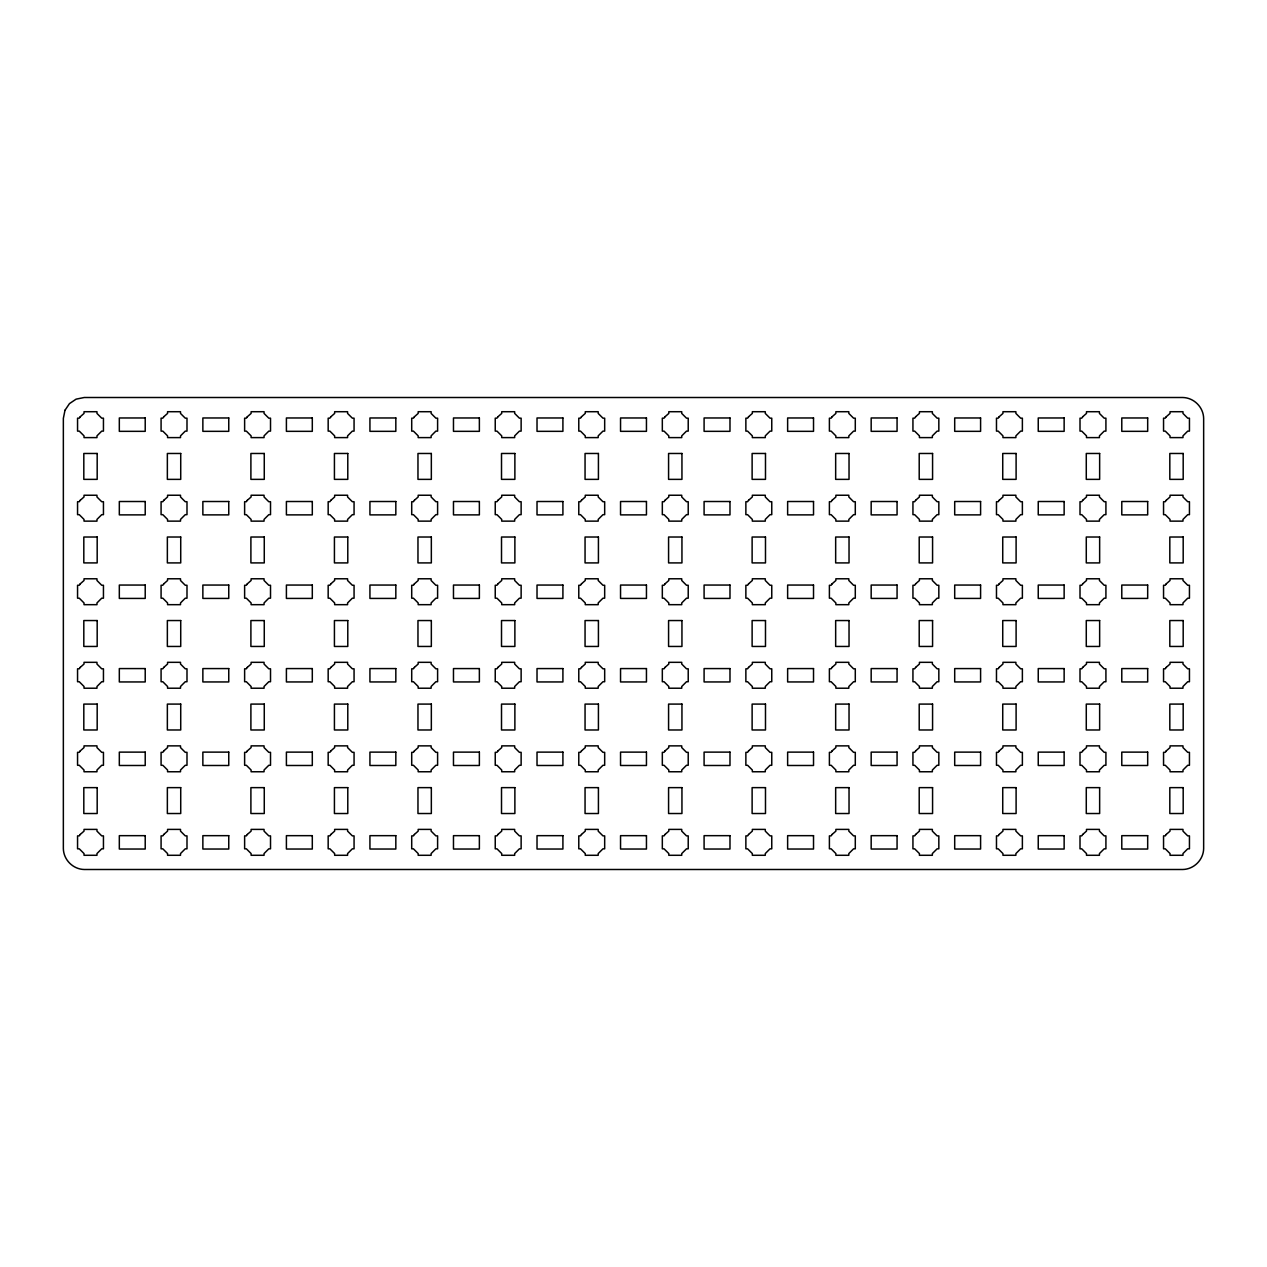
<?xml version="1.0" encoding="UTF-8"?>
<svg xmlns="http://www.w3.org/2000/svg" width="1267" height="1267" viewBox="0 0 1267 1267"><rect width="100%" height="100%" fill="white"/><g stroke="black" fill="none" stroke-linecap="round" stroke-linejoin="round"><path stroke-width="1.5" d="M64.997 410.255L63.35 418.395L63.35 848.605C63.572 859.834 73.011 869.273 84.24 869.495L1182.76 869.495C1193.989 869.273 1203.428 859.834 1203.65 848.605L1203.65 418.395C1203.428 407.166 1193.989 397.727 1182.76 397.505L84.24 397.505L76.099 399.153L69.463 403.619L64.997 410.255M80.233 416.764L79.283 418.173L77.556 418.173L77.556 431.128L79.283 431.128L84.018 435.864L84.018 437.606L96.973 437.606L96.973 435.864L101.708 431.128L103.451 431.128L103.451 418.173L101.708 418.173L96.973 413.438L96.973 411.712L84.018 411.712L84.018 413.438L80.233 416.764M80.233 500.307L79.283 501.716L77.556 501.716L77.556 514.671L79.283 514.671L84.018 519.407L84.018 521.133L96.973 521.133L96.973 519.407L101.708 514.671L103.451 514.671L103.451 501.716L101.708 501.716L96.973 496.981L96.973 495.239L84.018 495.239L84.018 496.981L80.233 500.307M163.76 416.764L162.825 418.173L161.083 418.173L161.083 431.128L162.825 431.128L167.561 435.864L167.561 437.606L180.516 437.606L180.516 435.864L185.251 431.128L186.993 431.128L186.993 418.173L185.251 418.173L180.516 413.438L180.516 411.712L167.561 411.712L167.561 413.438L163.76 416.764M80.233 583.849L79.283 585.259L77.556 585.259L77.556 598.198L79.283 598.198L84.018 602.949L84.018 604.676L96.973 604.676L96.973 602.949L101.708 598.198L103.451 598.198L103.451 585.259L101.708 585.259L96.973 580.508L96.973 578.781L84.018 578.781L84.018 580.508L80.233 583.849M163.76 500.307L162.825 501.716L161.083 501.716L161.083 514.671L162.825 514.671L167.561 519.407L167.561 521.133L180.516 521.133L180.516 519.407L185.251 514.671L186.993 514.671L186.993 501.716L185.251 501.716L180.516 496.981L180.516 495.239L167.561 495.239L167.561 496.981L163.76 500.307M247.303 416.764L246.368 418.173L244.626 418.173L244.626 431.128L246.368 431.128L251.104 435.864L251.104 437.606L264.059 437.606L264.059 435.864L268.794 431.128L270.52 431.128L270.52 418.173L268.794 418.173L264.059 413.438L264.059 411.712L251.104 411.712L251.104 413.438L247.303 416.764M80.233 667.392L79.283 668.802L77.556 668.802L77.556 681.741L79.283 681.741L84.018 686.492L84.018 688.219L96.973 688.219L96.973 686.492L101.708 681.741L103.451 681.741L103.451 668.802L101.708 668.802L96.973 664.051L96.973 662.324L84.018 662.324L84.018 664.051L80.233 667.392M163.76 583.849L162.825 585.259L161.083 585.259L161.083 598.198L162.825 598.198L167.561 602.949L167.561 604.676L180.516 604.676L180.516 602.949L185.251 598.198L186.993 598.198L186.993 585.259L185.251 585.259L180.516 580.508L180.516 578.781L167.561 578.781L167.561 580.508L163.76 583.849M247.303 500.307L246.368 501.716L244.626 501.716L244.626 514.671L246.368 514.671L251.104 519.407L251.104 521.133L264.059 521.133L264.059 519.407L268.794 514.671L270.52 514.671L270.52 501.716L268.794 501.716L264.059 496.981L264.059 495.239L251.104 495.239L251.104 496.981L247.303 500.307M80.233 750.919L79.283 752.329L77.556 752.329L77.556 765.284L79.283 765.284L84.018 770.019L84.018 771.761L96.973 771.761L96.973 770.019L101.708 765.284L103.451 765.284L103.451 752.329L101.708 752.329L96.973 747.593L96.973 745.867L84.018 745.867L84.018 747.593L80.233 750.919M330.845 416.764L329.895 418.173L328.169 418.173L328.169 431.128L329.895 431.128L334.646 435.864L334.646 437.606L347.586 437.606L347.586 435.864L352.337 431.128L354.063 431.128L354.063 418.173L352.337 418.173L347.586 413.438L347.586 411.712L334.646 411.712L334.646 413.438L330.845 416.764M163.76 667.392L162.825 668.802L161.083 668.802L161.083 681.741L162.825 681.741L167.561 686.492L167.561 688.219L180.516 688.219L180.516 686.492L185.251 681.741L186.993 681.741L186.993 668.802L185.251 668.802L180.516 664.051L180.516 662.324L167.561 662.324L167.561 664.051L163.76 667.392M247.303 583.849L246.368 585.259L244.626 585.259L244.626 598.198L246.368 598.198L251.104 602.949L251.104 604.676L264.059 604.676L264.059 602.949L268.794 598.198L270.52 598.198L270.52 585.259L268.794 585.259L264.059 580.508L264.059 578.781L251.104 578.781L251.104 580.508L247.303 583.849M80.233 834.462L79.283 835.872L77.556 835.872L77.556 848.827L79.283 848.827L84.018 853.562L84.018 855.288L96.973 855.288L96.973 853.562L101.708 848.827L103.451 848.827L103.451 835.872L101.708 835.872L96.973 831.136L96.973 829.394L84.018 829.394L84.018 831.136L80.233 834.462M330.845 500.307L329.895 501.716L328.169 501.716L328.169 514.671L329.895 514.671L334.646 519.407L334.646 521.133L347.586 521.133L347.586 519.407L352.337 514.671L354.063 514.671L354.063 501.716L352.337 501.716L347.586 496.981L347.586 495.239L334.646 495.239L334.646 496.981L330.845 500.307M163.76 750.919L162.825 752.329L161.083 752.329L161.083 765.284L162.825 765.284L167.561 770.019L167.561 771.761L180.516 771.761L180.516 770.019L185.251 765.284L186.993 765.284L186.993 752.329L185.251 752.329L180.516 747.593L180.516 745.867L167.561 745.867L167.561 747.593L163.76 750.919M414.388 416.764L413.438 418.173L411.712 418.173L411.712 431.128L413.438 431.128L418.173 435.864L418.173 437.606L431.128 437.606L431.128 435.864L435.864 431.128L437.606 431.128L437.606 418.173L435.864 418.173L431.128 413.438L431.128 411.712L418.173 411.712L418.173 413.438L414.388 416.764M247.303 667.392L246.368 668.802L244.626 668.802L244.626 681.741L246.368 681.741L251.104 686.492L251.104 688.219L264.059 688.219L264.059 686.492L268.794 681.741L270.52 681.741L270.52 668.802L268.794 668.802L264.059 664.051L264.059 662.324L251.104 662.324L251.104 664.051L247.303 667.392M330.845 583.849L329.895 585.259L328.169 585.259L328.169 598.198L329.895 598.198L334.646 602.949L334.646 604.676L347.586 604.676L347.586 602.949L352.337 598.198L354.063 598.198L354.063 585.259L352.337 585.259L347.586 580.508L347.586 578.781L334.646 578.781L334.646 580.508L330.845 583.849M163.76 834.462L162.825 835.872L161.083 835.872L161.083 848.827L162.825 848.827L167.561 853.562L167.561 855.288L180.516 855.288L180.516 853.562L185.251 848.827L186.993 848.827L186.993 835.872L185.251 835.872L180.516 831.136L180.516 829.394L167.561 829.394L167.561 831.136L163.76 834.462M414.388 500.307L413.438 501.716L411.712 501.716L411.712 514.671L413.438 514.671L418.173 519.407L418.173 521.133L431.128 521.133L431.128 519.407L435.864 514.671L437.606 514.671L437.606 501.716L435.864 501.716L431.128 496.981L431.128 495.239L418.173 495.239L418.173 496.981L414.388 500.307M247.303 750.919L246.368 752.329L244.626 752.329L244.626 765.284L246.368 765.284L251.104 770.019L251.104 771.761L264.059 771.761L264.059 770.019L268.794 765.284L270.52 765.284L270.52 752.329L268.794 752.329L264.059 747.593L264.059 745.867L251.104 745.867L251.104 747.593L247.303 750.919M497.915 416.764L496.981 418.173L495.239 418.173L495.239 431.128L496.981 431.128L501.716 435.864L501.716 437.606L514.671 437.606L514.671 435.864L519.407 431.128L521.133 431.128L521.133 418.173L519.407 418.173L514.671 413.438L514.671 411.712L501.716 411.712L501.716 413.438L497.915 416.764M330.845 667.392L329.895 668.802L328.169 668.802L328.169 681.741L329.895 681.741L334.646 686.492L334.646 688.219L347.586 688.219L347.586 686.492L352.337 681.741L354.063 681.741L354.063 668.802L352.337 668.802L347.586 664.051L347.586 662.324L334.646 662.324L334.646 664.051L330.845 667.392M414.388 583.849L413.438 585.259L411.712 585.259L411.712 598.198L413.438 598.198L418.173 602.949L418.173 604.676L431.128 604.676L431.128 602.949L435.864 598.198L437.606 598.198L437.606 585.259L435.864 585.259L431.128 580.508L431.128 578.781L418.173 578.781L418.173 580.508L414.388 583.849M247.303 834.462L246.368 835.872L244.626 835.872L244.626 848.827L246.368 848.827L251.104 853.562L251.104 855.288L264.059 855.288L264.059 853.562L268.794 848.827L270.52 848.827L270.52 835.872L268.794 835.872L264.059 831.136L264.059 829.394L251.104 829.394L251.104 831.136L247.303 834.462M497.915 500.307L496.981 501.716L495.239 501.716L495.239 514.671L496.981 514.671L501.716 519.407L501.716 521.133L514.671 521.133L514.671 519.407L519.407 514.671L521.133 514.671L521.133 501.716L519.407 501.716L514.671 496.981L514.671 495.239L501.716 495.239L501.716 496.981L497.915 500.307M330.845 750.919L329.895 752.329L328.169 752.329L328.169 765.284L329.895 765.284L334.646 770.019L334.646 771.761L347.586 771.761L347.586 770.019L352.337 765.284L354.063 765.284L354.063 752.329L352.337 752.329L347.586 747.593L347.586 745.867L334.646 745.867L334.646 747.593L330.845 750.919M581.458 416.764L580.508 418.173L578.781 418.173L578.781 431.128L580.508 431.128L585.259 435.864L585.259 437.606L598.198 437.606L598.198 435.864L602.949 431.128L604.676 431.128L604.676 418.173L602.949 418.173L598.198 413.438L598.198 411.712L585.259 411.712L585.259 413.438L581.458 416.764M414.388 667.392L413.438 668.802L411.712 668.802L411.712 681.741L413.438 681.741L418.173 686.492L418.173 688.219L431.128 688.219L431.128 686.492L435.864 681.741L437.606 681.741L437.606 668.802L435.864 668.802L431.128 664.051L431.128 662.324L418.173 662.324L418.173 664.051L414.388 667.392M497.915 583.849L496.981 585.259L495.239 585.259L495.239 598.198L496.981 598.198L501.716 602.949L501.716 604.676L514.671 604.676L514.671 602.949L519.407 598.198L521.133 598.198L521.133 585.259L519.407 585.259L514.671 580.508L514.671 578.781L501.716 578.781L501.716 580.508L497.915 583.849M330.845 834.462L329.895 835.872L328.169 835.872L328.169 848.827L329.895 848.827L334.646 853.562L334.646 855.288L347.586 855.288L347.586 853.562L352.337 848.827L354.063 848.827L354.063 835.872L352.337 835.872L347.586 831.136L347.586 829.394L334.646 829.394L334.646 831.136L330.845 834.462M581.458 500.307L580.508 501.716L578.781 501.716L578.781 514.671L580.508 514.671L585.259 519.407L585.259 521.133L598.198 521.133L598.198 519.407L602.949 514.671L604.676 514.671L604.676 501.716L602.949 501.716L598.198 496.981L598.198 495.239L585.259 495.239L585.259 496.981L581.458 500.307M414.388 750.919L413.438 752.329L411.712 752.329L411.712 765.284L413.438 765.284L418.173 770.019L418.173 771.761L431.128 771.761L431.128 770.019L435.864 765.284L437.606 765.284L437.606 752.329L435.864 752.329L431.128 747.593L431.128 745.867L418.173 745.867L418.173 747.593L414.388 750.919M665.001 416.764L664.051 418.173L662.324 418.173L662.324 431.128L664.051 431.128L668.802 435.864L668.802 437.606L681.741 437.606L681.741 435.864L686.492 431.128L688.219 431.128L688.219 418.173L686.492 418.173L681.741 413.438L681.741 411.712L668.802 411.712L668.802 413.438L665.001 416.764M497.915 667.392L496.981 668.802L495.239 668.802L495.239 681.741L496.981 681.741L501.716 686.492L501.716 688.219L514.671 688.219L514.671 686.492L519.407 681.741L521.133 681.741L521.133 668.802L519.407 668.802L514.671 664.051L514.671 662.324L501.716 662.324L501.716 664.051L497.915 667.392M581.458 583.849L580.508 585.259L578.781 585.259L578.781 598.198L580.508 598.198L585.259 602.949L585.259 604.676L598.198 604.676L598.198 602.949L602.949 598.198L604.676 598.198L604.676 585.259L602.949 585.259L598.198 580.508L598.198 578.781L585.259 578.781L585.259 580.508L581.458 583.849M414.388 834.462L413.438 835.872L411.712 835.872L411.712 848.827L413.438 848.827L418.173 853.562L418.173 855.288L431.128 855.288L431.128 853.562L435.864 848.827L437.606 848.827L437.606 835.872L435.864 835.872L431.128 831.136L431.128 829.394L418.173 829.394L418.173 831.136L414.388 834.462M665.001 500.307L664.051 501.716L662.324 501.716L662.324 514.671L664.051 514.671L668.802 519.407L668.802 521.133L681.741 521.133L681.741 519.407L686.492 514.671L688.219 514.671L688.219 501.716L686.492 501.716L681.741 496.981L681.741 495.239L668.802 495.239L668.802 496.981L665.001 500.307M497.915 750.919L496.981 752.329L495.239 752.329L495.239 765.284L496.981 765.284L501.716 770.019L501.716 771.761L514.671 771.761L514.671 770.019L519.407 765.284L521.133 765.284L521.133 752.329L519.407 752.329L514.671 747.593L514.671 745.867L501.716 745.867L501.716 747.593L497.915 750.919M748.544 416.764L747.593 418.173L745.867 418.173L745.867 431.128L747.593 431.128L752.329 435.864L752.329 437.606L765.284 437.606L765.284 435.864L770.019 431.128L771.761 431.128L771.761 418.173L770.019 418.173L765.284 413.438L765.284 411.712L752.329 411.712L752.329 413.438L748.544 416.764M581.458 667.392L580.508 668.802L578.781 668.802L578.781 681.741L580.508 681.741L585.259 686.492L585.259 688.219L598.198 688.219L598.198 686.492L602.949 681.741L604.676 681.741L604.676 668.802L602.949 668.802L598.198 664.051L598.198 662.324L585.259 662.324L585.259 664.051L581.458 667.392M665.001 583.849L664.051 585.259L662.324 585.259L662.324 598.198L664.051 598.198L668.802 602.949L668.802 604.676L681.741 604.676L681.741 602.949L686.492 598.198L688.219 598.198L688.219 585.259L686.492 585.259L681.741 580.508L681.741 578.781L668.802 578.781L668.802 580.508L665.001 583.849M497.915 834.462L496.981 835.872L495.239 835.872L495.239 848.827L496.981 848.827L501.716 853.562L501.716 855.288L514.671 855.288L514.671 853.562L519.407 848.827L521.133 848.827L521.133 835.872L519.407 835.872L514.671 831.136L514.671 829.394L501.716 829.394L501.716 831.136L497.915 834.462M748.544 500.307L747.593 501.716L745.867 501.716L745.867 514.671L747.593 514.671L752.329 519.407L752.329 521.133L765.284 521.133L765.284 519.407L770.019 514.671L771.761 514.671L771.761 501.716L770.019 501.716L765.284 496.981L765.284 495.239L752.329 495.239L752.329 496.981L748.544 500.307M581.458 750.919L580.508 752.329L578.781 752.329L578.781 765.284L580.508 765.284L585.259 770.019L585.259 771.761L598.198 771.761L598.198 770.019L602.949 765.284L604.676 765.284L604.676 752.329L602.949 752.329L598.198 747.593L598.198 745.867L585.259 745.867L585.259 747.593L581.458 750.919M832.071 416.764L831.136 418.173L829.394 418.173L829.394 431.128L831.136 431.128L835.872 435.864L835.872 437.606L848.827 437.606L848.827 435.864L853.562 431.128L855.288 431.128L855.288 418.173L853.562 418.173L848.827 413.438L848.827 411.712L835.872 411.712L835.872 413.438L832.071 416.764M665.001 667.392L664.051 668.802L662.324 668.802L662.324 681.741L664.051 681.741L668.802 686.492L668.802 688.219L681.741 688.219L681.741 686.492L686.492 681.741L688.219 681.741L688.219 668.802L686.492 668.802L681.741 664.051L681.741 662.324L668.802 662.324L668.802 664.051L665.001 667.392M748.544 583.849L747.593 585.259L745.867 585.259L745.867 598.198L747.593 598.198L752.329 602.949L752.329 604.676L765.284 604.676L765.284 602.949L770.019 598.198L771.761 598.198L771.761 585.259L770.019 585.259L765.284 580.508L765.284 578.781L752.329 578.781L752.329 580.508L748.544 583.849M581.458 834.462L580.508 835.872L578.781 835.872L578.781 848.827L580.508 848.827L585.259 853.562L585.259 855.288L598.198 855.288L598.198 853.562L602.949 848.827L604.676 848.827L604.676 835.872L602.949 835.872L598.198 831.136L598.198 829.394L585.259 829.394L585.259 831.136L581.458 834.462M832.071 500.307L831.136 501.716L829.394 501.716L829.394 514.671L831.136 514.671L835.872 519.407L835.872 521.133L848.827 521.133L848.827 519.407L853.562 514.671L855.288 514.671L855.288 501.716L853.562 501.716L848.827 496.981L848.827 495.239L835.872 495.239L835.872 496.981L832.071 500.307M665.001 750.919L664.051 752.329L662.324 752.329L662.324 765.284L664.051 765.284L668.802 770.019L668.802 771.761L681.741 771.761L681.741 770.019L686.492 765.284L688.219 765.284L688.219 752.329L686.492 752.329L681.741 747.593L681.741 745.867L668.802 745.867L668.802 747.593L665.001 750.919M915.613 416.764L914.663 418.173L912.937 418.173L912.937 431.128L914.663 431.128L919.414 435.864L919.414 437.606L932.354 437.606L932.354 435.864L937.105 431.128L938.831 431.128L938.831 418.173L937.105 418.173L932.354 413.438L932.354 411.712L919.414 411.712L919.414 413.438L915.613 416.764M748.544 667.392L747.593 668.802L745.867 668.802L745.867 681.741L747.593 681.741L752.329 686.492L752.329 688.219L765.284 688.219L765.284 686.492L770.019 681.741L771.761 681.741L771.761 668.802L770.019 668.802L765.284 664.051L765.284 662.324L752.329 662.324L752.329 664.051L748.544 667.392M832.071 583.849L831.136 585.259L829.394 585.259L829.394 598.198L831.136 598.198L835.872 602.949L835.872 604.676L848.827 604.676L848.827 602.949L853.562 598.198L855.288 598.198L855.288 585.259L853.562 585.259L848.827 580.508L848.827 578.781L835.872 578.781L835.872 580.508L832.071 583.849M665.001 834.462L664.051 835.872L662.324 835.872L662.324 848.827L664.051 848.827L668.802 853.562L668.802 855.288L681.741 855.288L681.741 853.562L686.492 848.827L688.219 848.827L688.219 835.872L686.492 835.872L681.741 831.136L681.741 829.394L668.802 829.394L668.802 831.136L665.001 834.462M915.613 500.307L914.663 501.716L912.937 501.716L912.937 514.671L914.663 514.671L919.414 519.407L919.414 521.133L932.354 521.133L932.354 519.407L937.105 514.671L938.831 514.671L938.831 501.716L937.105 501.716L932.354 496.981L932.354 495.239L919.414 495.239L919.414 496.981L915.613 500.307M748.544 750.919L747.593 752.329L745.867 752.329L745.867 765.284L747.593 765.284L752.329 770.019L752.329 771.761L765.284 771.761L765.284 770.019L770.019 765.284L771.761 765.284L771.761 752.329L770.019 752.329L765.284 747.593L765.284 745.867L752.329 745.867L752.329 747.593L748.544 750.919M999.156 416.764L998.206 418.173L996.48 418.173L996.48 431.128L998.206 431.128L1002.941 435.864L1002.941 437.606L1015.896 437.606L1015.896 435.864L1020.632 431.128L1022.374 431.128L1022.374 418.173L1020.632 418.173L1015.896 413.438L1015.896 411.712L1002.941 411.712L1002.941 413.438L999.156 416.764M832.071 667.392L831.136 668.802L829.394 668.802L829.394 681.741L831.136 681.741L835.872 686.492L835.872 688.219L848.827 688.219L848.827 686.492L853.562 681.741L855.288 681.741L855.288 668.802L853.562 668.802L848.827 664.051L848.827 662.324L835.872 662.324L835.872 664.051L832.071 667.392M915.613 583.849L914.663 585.259L912.937 585.259L912.937 598.198L914.663 598.198L919.414 602.949L919.414 604.676L932.354 604.676L932.354 602.949L937.105 598.198L938.831 598.198L938.831 585.259L937.105 585.259L932.354 580.508L932.354 578.781L919.414 578.781L919.414 580.508L915.613 583.849M748.544 834.462L747.593 835.872L745.867 835.872L745.867 848.827L747.593 848.827L752.329 853.562L752.329 855.288L765.284 855.288L765.284 853.562L770.019 848.827L771.761 848.827L771.761 835.872L770.019 835.872L765.284 831.136L765.284 829.394L752.329 829.394L752.329 831.136L748.544 834.462M999.156 500.307L998.206 501.716L996.48 501.716L996.48 514.671L998.206 514.671L1002.941 519.407L1002.941 521.133L1015.896 521.133L1015.896 519.407L1020.632 514.671L1022.374 514.671L1022.374 501.716L1020.632 501.716L1015.896 496.981L1015.896 495.239L1002.941 495.239L1002.941 496.981L999.156 500.307M832.071 750.919L831.136 752.329L829.394 752.329L829.394 765.284L831.136 765.284L835.872 770.019L835.872 771.761L848.827 771.761L848.827 770.019L853.562 765.284L855.288 765.284L855.288 752.329L853.562 752.329L848.827 747.593L848.827 745.867L835.872 745.867L835.872 747.593L832.071 750.919M1082.683 416.764L1081.749 418.173L1080.007 418.173L1080.007 431.128L1081.749 431.128L1086.484 435.864L1086.484 437.606L1099.439 437.606L1099.439 435.864L1104.175 431.128L1105.917 431.128L1105.917 418.173L1104.175 418.173L1099.439 413.438L1099.439 411.712L1086.484 411.712L1086.484 413.438L1082.683 416.764M915.613 667.392L914.663 668.802L912.937 668.802L912.937 681.741L914.663 681.741L919.414 686.492L919.414 688.219L932.354 688.219L932.354 686.492L937.105 681.741L938.831 681.741L938.831 668.802L937.105 668.802L932.354 664.051L932.354 662.324L919.414 662.324L919.414 664.051L915.613 667.392M999.156 583.849L998.206 585.259L996.48 585.259L996.48 598.198L998.206 598.198L1002.941 602.949L1002.941 604.676L1015.896 604.676L1015.896 602.949L1020.632 598.198L1022.374 598.198L1022.374 585.259L1020.632 585.259L1015.896 580.508L1015.896 578.781L1002.941 578.781L1002.941 580.508L999.156 583.849M832.071 834.462L831.136 835.872L829.394 835.872L829.394 848.827L831.136 848.827L835.872 853.562L835.872 855.288L848.827 855.288L848.827 853.562L853.562 848.827L855.288 848.827L855.288 835.872L853.562 835.872L848.827 831.136L848.827 829.394L835.872 829.394L835.872 831.136L832.071 834.462M1082.683 500.307L1081.749 501.716L1080.007 501.716L1080.007 514.671L1081.749 514.671L1086.484 519.407L1086.484 521.133L1099.439 521.133L1099.439 519.407L1104.175 514.671L1105.917 514.671L1105.917 501.716L1104.175 501.716L1099.439 496.981L1099.439 495.239L1086.484 495.239L1086.484 496.981L1082.683 500.307M915.613 750.919L914.663 752.329L912.937 752.329L912.937 765.284L914.663 765.284L919.414 770.019L919.414 771.761L932.354 771.761L932.354 770.019L937.105 765.284L938.831 765.284L938.831 752.329L937.105 752.329L932.354 747.593L932.354 745.867L919.414 745.867L919.414 747.593L915.613 750.919M1166.226 416.764L1165.292 418.173L1163.549 418.173L1163.549 431.128L1165.292 431.128L1170.027 435.864L1170.027 437.606L1182.982 437.606L1182.982 435.864L1187.717 431.128L1189.444 431.128L1189.444 418.173L1187.717 418.173L1182.982 413.438L1182.982 411.712L1170.027 411.712L1170.027 413.438L1166.226 416.764M999.156 667.392L998.206 668.802L996.48 668.802L996.48 681.741L998.206 681.741L1002.941 686.492L1002.941 688.219L1015.896 688.219L1015.896 686.492L1020.632 681.741L1022.374 681.741L1022.374 668.802L1020.632 668.802L1015.896 664.051L1015.896 662.324L1002.941 662.324L1002.941 664.051L999.156 667.392M1082.683 583.849L1081.749 585.259L1080.007 585.259L1080.007 598.198L1081.749 598.198L1086.484 602.949L1086.484 604.676L1099.439 604.676L1099.439 602.949L1104.175 598.198L1105.917 598.198L1105.917 585.259L1104.175 585.259L1099.439 580.508L1099.439 578.781L1086.484 578.781L1086.484 580.508L1082.683 583.849M915.613 834.462L914.663 835.872L912.937 835.872L912.937 848.827L914.663 848.827L919.414 853.562L919.414 855.288L932.354 855.288L932.354 853.562L937.105 848.827L938.831 848.827L938.831 835.872L937.105 835.872L932.354 831.136L932.354 829.394L919.414 829.394L919.414 831.136L915.613 834.462M1166.226 500.307L1165.292 501.716L1163.549 501.716L1163.549 514.671L1165.292 514.671L1170.027 519.407L1170.027 521.133L1182.982 521.133L1182.982 519.407L1187.717 514.671L1189.444 514.671L1189.444 501.716L1187.717 501.716L1182.982 496.981L1182.982 495.239L1170.027 495.239L1170.027 496.981L1166.226 500.307M999.156 750.919L998.206 752.329L996.48 752.329L996.48 765.284L998.206 765.284L1002.941 770.019L1002.941 771.761L1015.896 771.761L1015.896 770.019L1020.632 765.284L1022.374 765.284L1022.374 752.329L1020.632 752.329L1015.896 747.593L1015.896 745.867L1002.941 745.867L1002.941 747.593L999.156 750.919M1082.683 667.392L1081.749 668.802L1080.007 668.802L1080.007 681.741L1081.749 681.741L1086.484 686.492L1086.484 688.219L1099.439 688.219L1099.439 686.492L1104.175 681.741L1105.917 681.741L1105.917 668.802L1104.175 668.802L1099.439 664.051L1099.439 662.324L1086.484 662.324L1086.484 664.051L1082.683 667.392M1166.226 583.849L1165.292 585.259L1163.549 585.259L1163.549 598.198L1165.292 598.198L1170.027 602.949L1170.027 604.676L1182.982 604.676L1182.982 602.949L1187.717 598.198L1189.444 598.198L1189.444 585.259L1187.717 585.259L1182.982 580.508L1182.982 578.781L1170.027 578.781L1170.027 580.508L1166.226 583.849M999.156 834.462L998.206 835.872L996.48 835.872L996.48 848.827L998.206 848.827L1002.941 853.562L1002.941 855.288L1015.896 855.288L1015.896 853.562L1020.632 848.827L1022.374 848.827L1022.374 835.872L1020.632 835.872L1015.896 831.136L1015.896 829.394L1002.941 829.394L1002.941 831.136L999.156 834.462M1082.683 750.919L1081.749 752.329L1080.007 752.329L1080.007 765.284L1081.749 765.284L1086.484 770.019L1086.484 771.761L1099.439 771.761L1099.439 770.019L1104.175 765.284L1105.917 765.284L1105.917 752.329L1104.175 752.329L1099.439 747.593L1099.439 745.867L1086.484 745.867L1086.484 747.593L1082.683 750.919M1166.226 667.392L1165.292 668.802L1163.549 668.802L1163.549 681.741L1165.292 681.741L1170.027 686.492L1170.027 688.219L1182.982 688.219L1182.982 686.492L1187.717 681.741L1189.444 681.741L1189.444 668.802L1187.717 668.802L1182.982 664.051L1182.982 662.324L1170.027 662.324L1170.027 664.051L1166.226 667.392M1082.683 834.462L1081.749 835.872L1080.007 835.872L1080.007 848.827L1081.749 848.827L1086.484 853.562L1086.484 855.288L1099.439 855.288L1099.439 853.562L1104.175 848.827L1105.917 848.827L1105.917 835.872L1104.175 835.872L1099.439 831.136L1099.439 829.394L1086.484 829.394L1086.484 831.136L1082.683 834.462M1166.226 750.919L1165.292 752.329L1163.549 752.329L1163.549 765.284L1165.292 765.284L1170.027 770.019L1170.027 771.761L1182.982 771.761L1182.982 770.019L1187.717 765.284L1189.444 765.284L1189.444 752.329L1187.717 752.329L1182.982 747.593L1182.982 745.867L1170.027 745.867L1170.027 747.593L1166.226 750.919M1166.226 834.462L1165.292 835.872L1163.549 835.872L1163.549 848.827L1165.292 848.827L1170.027 853.562L1170.027 855.288L1182.982 855.288L1182.982 853.562L1187.717 848.827L1189.444 848.827L1189.444 835.872L1187.717 835.872L1182.982 831.136L1182.982 829.394L1170.027 829.394L1170.027 831.136L1166.226 834.462M145.214 417.967L119.32 417.967L119.32 431.334L145.214 431.334L145.214 417.967M228.757 417.967L202.863 417.967L202.863 431.334L228.757 431.334L228.757 417.967M312.3 417.967L286.405 417.967L286.405 431.334L312.3 431.334L312.3 417.967M395.827 417.967L369.932 417.967L369.932 431.334L395.827 431.334L395.827 417.967M479.369 417.967L453.475 417.967L453.475 431.334L479.369 431.334L479.369 417.967M562.912 417.967L537.018 417.967L537.018 431.334L562.912 431.334L562.912 417.967M646.455 417.967L620.545 417.967L620.545 431.334L646.455 431.334L646.455 417.967M729.982 417.967L704.088 417.967L704.088 431.334L729.982 431.334L729.982 417.967M813.525 417.967L787.631 417.967L787.631 431.334L813.525 431.334L813.525 417.967M897.068 417.967L871.173 417.967L871.173 431.334L897.068 431.334L897.068 417.967M980.595 417.967L954.7 417.967L954.7 431.334L980.595 431.334L980.595 417.967M1064.137 417.967L1038.243 417.967L1038.243 431.334L1064.137 431.334L1064.137 417.967M1147.68 417.967L1121.786 417.967L1121.786 431.334L1147.68 431.334L1147.68 417.967M97.179 453.475L83.812 453.475L83.812 479.369L97.179 479.369L97.179 453.475M180.722 453.475L167.355 453.475L167.355 479.369L180.722 479.369L180.722 453.475M264.265 453.475L250.898 453.475L250.898 479.369L264.265 479.369L264.265 453.475M347.791 453.475L334.425 453.475L334.425 479.369L347.791 479.369L347.791 453.475M431.334 453.475L417.967 453.475L417.967 479.369L431.334 479.369L431.334 453.475M514.877 453.475L501.51 453.475L501.51 479.369L514.877 479.369L514.877 453.475M598.42 453.475L585.053 453.475L585.053 479.369L598.42 479.369L598.42 453.475M681.947 453.475L668.58 453.475L668.58 479.369L681.947 479.369L681.947 453.475M765.49 453.475L752.123 453.475L752.123 479.369L765.49 479.369L765.49 453.475M849.033 453.475L835.666 453.475L835.666 479.369L849.033 479.369L849.033 453.475M932.575 453.475L919.208 453.475L919.208 479.369L932.575 479.369L932.575 453.475M1016.102 453.475L1002.735 453.475L1002.735 479.369L1016.102 479.369L1016.102 453.475M1099.645 453.475L1086.278 453.475L1086.278 479.369L1099.645 479.369L1099.645 453.475M1183.188 453.475L1169.821 453.475L1169.821 479.369L1183.188 479.369L1183.188 453.475M145.214 501.51L119.32 501.51L119.32 514.877L145.214 514.877L145.214 501.51M228.757 501.51L202.863 501.51L202.863 514.877L228.757 514.877L228.757 501.51M312.3 501.51L286.405 501.51L286.405 514.877L312.3 514.877L312.3 501.51M395.827 501.51L369.932 501.51L369.932 514.877L395.827 514.877L395.827 501.51M479.369 501.51L453.475 501.51L453.475 514.877L479.369 514.877L479.369 501.51M562.912 501.51L537.018 501.51L537.018 514.877L562.912 514.877L562.912 501.51M646.455 501.51L620.545 501.51L620.545 514.877L646.455 514.877L646.455 501.51M729.982 501.51L704.088 501.51L704.088 514.877L729.982 514.877L729.982 501.51M813.525 501.51L787.631 501.51L787.631 514.877L813.525 514.877L813.525 501.51M897.068 501.51L871.173 501.51L871.173 514.877L897.068 514.877L897.068 501.51M980.595 501.51L954.7 501.51L954.7 514.877L980.595 514.877L980.595 501.51M1064.137 501.51L1038.243 501.51L1038.243 514.877L1064.137 514.877L1064.137 501.51M1147.68 501.51L1121.786 501.51L1121.786 514.877L1147.68 514.877L1147.68 501.51M97.179 537.018L83.812 537.018L83.812 562.912L97.179 562.912L97.179 537.018M180.722 537.018L167.355 537.018L167.355 562.912L180.722 562.912L180.722 537.018M264.265 537.018L250.898 537.018L250.898 562.912L264.265 562.912L264.265 537.018M347.791 537.018L334.425 537.018L334.425 562.912L347.791 562.912L347.791 537.018M431.334 537.018L417.967 537.018L417.967 562.912L431.334 562.912L431.334 537.018M514.877 537.018L501.51 537.018L501.51 562.912L514.877 562.912L514.877 537.018M598.42 537.018L585.053 537.018L585.053 562.912L598.42 562.912L598.42 537.018M681.947 537.018L668.58 537.018L668.58 562.912L681.947 562.912L681.947 537.018M765.49 537.018L752.123 537.018L752.123 562.912L765.49 562.912L765.49 537.018M849.033 537.018L835.666 537.018L835.666 562.912L849.033 562.912L849.033 537.018M932.575 537.018L919.208 537.018L919.208 562.912L932.575 562.912L932.575 537.018M1016.102 537.018L1002.735 537.018L1002.735 562.912L1016.102 562.912L1016.102 537.018M1099.645 537.018L1086.278 537.018L1086.278 562.912L1099.645 562.912L1099.645 537.018M1183.188 537.018L1169.821 537.018L1169.821 562.912L1183.188 562.912L1183.188 537.018M145.214 585.053L119.32 585.053L119.32 598.42L145.214 598.42L145.214 585.053M228.757 585.053L202.863 585.053L202.863 598.42L228.757 598.42L228.757 585.053M312.3 585.053L286.405 585.053L286.405 598.42L312.3 598.42L312.3 585.053M395.827 585.053L369.932 585.053L369.932 598.42L395.827 598.42L395.827 585.053M479.369 585.053L453.475 585.053L453.475 598.42L479.369 598.42L479.369 585.053M562.912 585.053L537.018 585.053L537.018 598.42L562.912 598.42L562.912 585.053M646.455 585.053L620.545 585.053L620.545 598.42L646.455 598.42L646.455 585.053M729.982 585.053L704.088 585.053L704.088 598.42L729.982 598.42L729.982 585.053M813.525 585.053L787.631 585.053L787.631 598.42L813.525 598.42L813.525 585.053M897.068 585.053L871.173 585.053L871.173 598.42L897.068 598.42L897.068 585.053M980.595 585.053L954.7 585.053L954.7 598.42L980.595 598.42L980.595 585.053M1064.137 585.053L1038.243 585.053L1038.243 598.42L1064.137 598.42L1064.137 585.053M1147.68 585.053L1121.786 585.053L1121.786 598.42L1147.68 598.42L1147.68 585.053M97.179 620.545L83.812 620.545L83.812 646.455L97.179 646.455L97.179 620.545M180.722 620.545L167.355 620.545L167.355 646.455L180.722 646.455L180.722 620.545M264.265 620.545L250.898 620.545L250.898 646.455L264.265 646.455L264.265 620.545M347.791 620.545L334.425 620.545L334.425 646.455L347.791 646.455L347.791 620.545M431.334 620.545L417.967 620.545L417.967 646.455L431.334 646.455L431.334 620.545M514.877 620.545L501.51 620.545L501.51 646.455L514.877 646.455L514.877 620.545M598.42 620.545L585.053 620.545L585.053 646.455L598.42 646.455L598.42 620.545M681.947 620.545L668.58 620.545L668.58 646.455L681.947 646.455L681.947 620.545M765.49 620.545L752.123 620.545L752.123 646.455L765.49 646.455L765.49 620.545M849.033 620.545L835.666 620.545L835.666 646.455L849.033 646.455L849.033 620.545M932.575 620.545L919.208 620.545L919.208 646.455L932.575 646.455L932.575 620.545M1016.102 620.545L1002.735 620.545L1002.735 646.455L1016.102 646.455L1016.102 620.545M1099.645 620.545L1086.278 620.545L1086.278 646.455L1099.645 646.455L1099.645 620.545M1183.188 620.545L1169.821 620.545L1169.821 646.455L1183.188 646.455L1183.188 620.545M145.214 668.58L119.32 668.58L119.32 681.947L145.214 681.947L145.214 668.58M228.757 668.58L202.863 668.58L202.863 681.947L228.757 681.947L228.757 668.58M312.3 668.58L286.405 668.58L286.405 681.947L312.3 681.947L312.3 668.58M395.827 668.58L369.932 668.58L369.932 681.947L395.827 681.947L395.827 668.58M479.369 668.58L453.475 668.58L453.475 681.947L479.369 681.947L479.369 668.58M562.912 668.58L537.018 668.58L537.018 681.947L562.912 681.947L562.912 668.58M646.455 668.58L620.545 668.58L620.545 681.947L646.455 681.947L646.455 668.58M729.982 668.58L704.088 668.58L704.088 681.947L729.982 681.947L729.982 668.58M813.525 668.58L787.631 668.58L787.631 681.947L813.525 681.947L813.525 668.58M897.068 668.58L871.173 668.58L871.173 681.947L897.068 681.947L897.068 668.58M980.595 668.58L954.7 668.58L954.7 681.947L980.595 681.947L980.595 668.58M1064.137 668.58L1038.243 668.58L1038.243 681.947L1064.137 681.947L1064.137 668.58M1147.68 668.58L1121.786 668.58L1121.786 681.947L1147.68 681.947L1147.68 668.58M97.179 704.088L83.812 704.088L83.812 729.982L97.179 729.982L97.179 704.088M180.722 704.088L167.355 704.088L167.355 729.982L180.722 729.982L180.722 704.088M264.265 704.088L250.898 704.088L250.898 729.982L264.265 729.982L264.265 704.088M347.791 704.088L334.425 704.088L334.425 729.982L347.791 729.982L347.791 704.088M431.334 704.088L417.967 704.088L417.967 729.982L431.334 729.982L431.334 704.088M514.877 704.088L501.51 704.088L501.51 729.982L514.877 729.982L514.877 704.088M598.42 704.088L585.053 704.088L585.053 729.982L598.42 729.982L598.42 704.088M681.947 704.088L668.58 704.088L668.58 729.982L681.947 729.982L681.947 704.088M765.49 704.088L752.123 704.088L752.123 729.982L765.49 729.982L765.49 704.088M849.033 704.088L835.666 704.088L835.666 729.982L849.033 729.982L849.033 704.088M932.575 704.088L919.208 704.088L919.208 729.982L932.575 729.982L932.575 704.088M1016.102 704.088L1002.735 704.088L1002.735 729.982L1016.102 729.982L1016.102 704.088M1099.645 704.088L1086.278 704.088L1086.278 729.982L1099.645 729.982L1099.645 704.088M1183.188 704.088L1169.821 704.088L1169.821 729.982L1183.188 729.982L1183.188 704.088M145.214 752.123L119.32 752.123L119.32 765.49L145.214 765.49L145.214 752.123M228.757 752.123L202.863 752.123L202.863 765.49L228.757 765.49L228.757 752.123M312.3 752.123L286.405 752.123L286.405 765.49L312.3 765.49L312.3 752.123M395.827 752.123L369.932 752.123L369.932 765.49L395.827 765.49L395.827 752.123M479.369 752.123L453.475 752.123L453.475 765.49L479.369 765.49L479.369 752.123M562.912 752.123L537.018 752.123L537.018 765.49L562.912 765.49L562.912 752.123M646.455 752.123L620.545 752.123L620.545 765.49L646.455 765.49L646.455 752.123M729.982 752.123L704.088 752.123L704.088 765.49L729.982 765.49L729.982 752.123M813.525 752.123L787.631 752.123L787.631 765.49L813.525 765.49L813.525 752.123M897.068 752.123L871.173 752.123L871.173 765.49L897.068 765.49L897.068 752.123M980.595 752.123L954.7 752.123L954.7 765.49L980.595 765.49L980.595 752.123M1064.137 752.123L1038.243 752.123L1038.243 765.49L1064.137 765.49L1064.137 752.123M1147.68 752.123L1121.786 752.123L1121.786 765.49L1147.68 765.49L1147.68 752.123M97.179 787.631L83.812 787.631L83.812 813.525L97.179 813.525L97.179 787.631M180.722 787.631L167.355 787.631L167.355 813.525L180.722 813.525L180.722 787.631M264.265 787.631L250.898 787.631L250.898 813.525L264.265 813.525L264.265 787.631M347.791 787.631L334.425 787.631L334.425 813.525L347.791 813.525L347.791 787.631M431.334 787.631L417.967 787.631L417.967 813.525L431.334 813.525L431.334 787.631M514.877 787.631L501.51 787.631L501.51 813.525L514.877 813.525L514.877 787.631M598.42 787.631L585.053 787.631L585.053 813.525L598.42 813.525L598.42 787.631M681.947 787.631L668.58 787.631L668.58 813.525L681.947 813.525L681.947 787.631M765.49 787.631L752.123 787.631L752.123 813.525L765.49 813.525L765.49 787.631M849.033 787.631L835.666 787.631L835.666 813.525L849.033 813.525L849.033 787.631M932.575 787.631L919.208 787.631L919.208 813.525L932.575 813.525L932.575 787.631M1016.102 787.631L1002.735 787.631L1002.735 813.525L1016.102 813.525L1016.102 787.631M1099.645 787.631L1086.278 787.631L1086.278 813.525L1099.645 813.525L1099.645 787.631M1183.188 787.631L1169.821 787.631L1169.821 813.525L1183.188 813.525L1183.188 787.631M145.214 835.666L119.32 835.666L119.32 849.033L145.214 849.033L145.214 835.666M228.757 835.666L202.863 835.666L202.863 849.033L228.757 849.033L228.757 835.666M312.3 835.666L286.405 835.666L286.405 849.033L312.3 849.033L312.3 835.666M395.827 835.666L369.932 835.666L369.932 849.033L395.827 849.033L395.827 835.666M479.369 835.666L453.475 835.666L453.475 849.033L479.369 849.033L479.369 835.666M562.912 835.666L537.018 835.666L537.018 849.033L562.912 849.033L562.912 835.666M646.455 835.666L620.545 835.666L620.545 849.033L646.455 849.033L646.455 835.666M729.982 835.666L704.088 835.666L704.088 849.033L729.982 849.033L729.982 835.666M813.525 835.666L787.631 835.666L787.631 849.033L813.525 849.033L813.525 835.666M897.068 835.666L871.173 835.666L871.173 849.033L897.068 849.033L897.068 835.666M980.595 835.666L954.7 835.666L954.7 849.033L980.595 849.033L980.595 835.666M1064.137 835.666L1038.243 835.666L1038.243 849.033L1064.137 849.033L1064.137 835.666M1147.68 835.666L1121.786 835.666L1121.786 849.033L1147.68 849.033L1147.68 835.666"/></g></svg>
